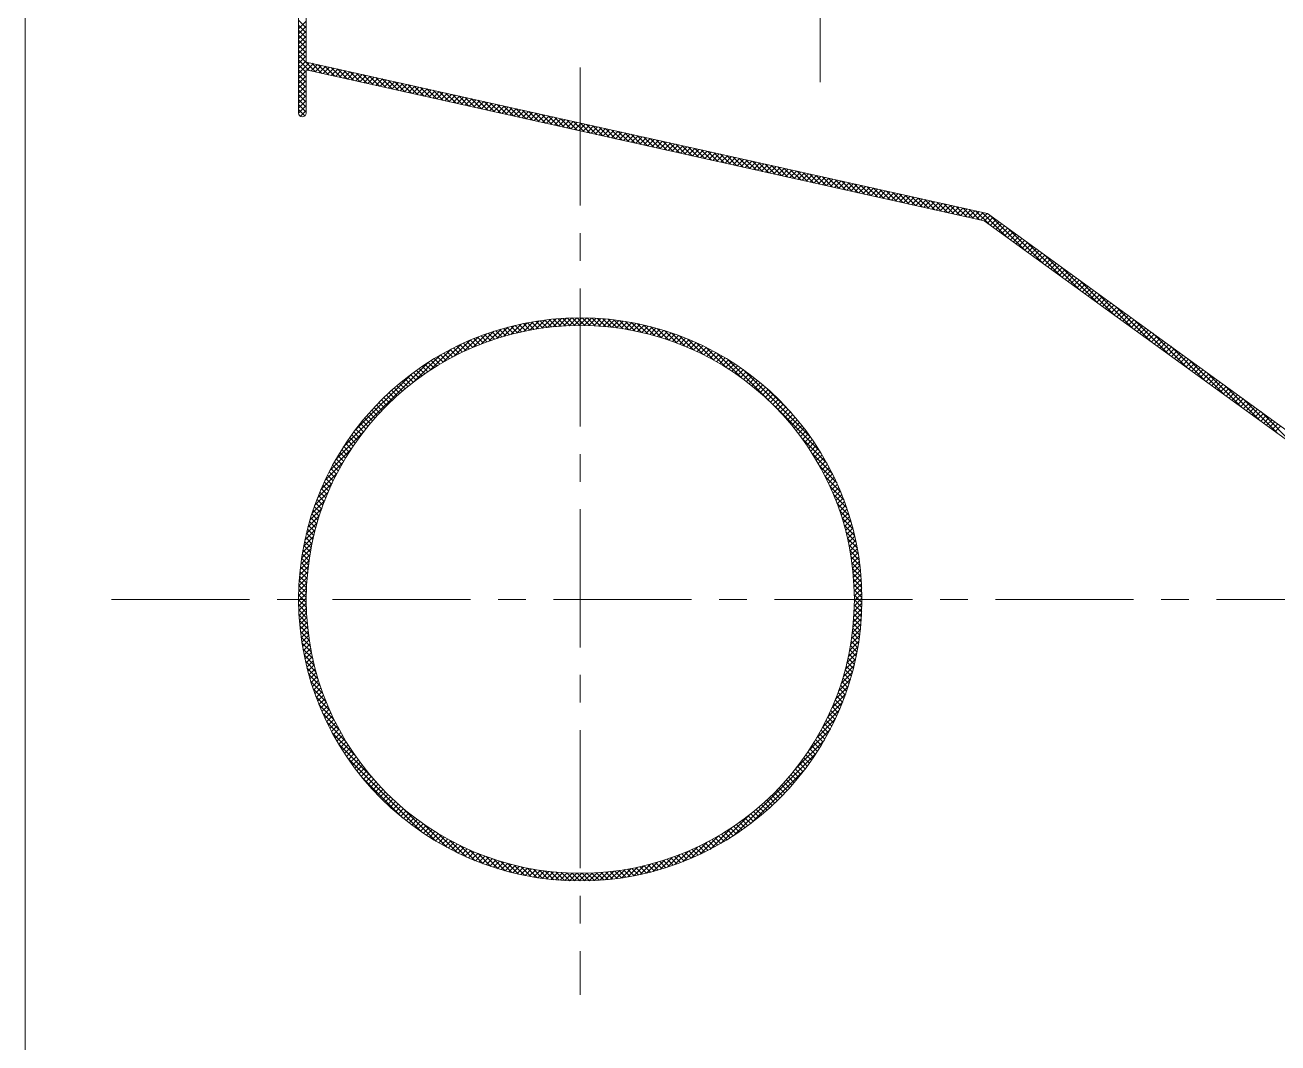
# Model space of a CAD drawing. Header units: millimetres. Extents: x 3384 to 3978, y 1077 to 1497.
# Drawn here: x 3615.42 to 3638.1, y 1134.04 to 1152.47 of the extents above; entities that cross this region are included whole.
import ezdxf

# ---------------------------------------------------------------- set-up
doc = ezdxf.new("R2010")
doc.units = ezdxf.units.MM
doc.linetypes.add('CENTERX2', pattern=[4, 2.5, -0.5, 0.5, -0.5])
for name, color, linetype, lineweight, true_color in [('1', 1, 'Continuous', 18, 0xff0000), ('2', 2, 'Continuous', 18, 0xffff00), ('3', 3, 'CENTERX2', 18, 0x00ff00)]:
    doc.layers.add(name, color=color, linetype=linetype, lineweight=lineweight, true_color=true_color)

msp = doc.modelspace()

# ---------------------------------------------------------------- hatches: boundary and pattern name
at = {"layer": '2'}
h = msp.add_hatch(dxfattribs=at)
h.set_pattern_fill('ANSI37', color=256, scale=0.02, style=0)
h.set_pattern_definition([(45, (3302.078216, 652.85658), (-0.0449012806, 0.0449012806), []), (135, (3302.078216, 652.85658), (-0.0449012806, -0.0449012806), [])])
edge = h.paths.add_edge_path(flags=0)
edge.add_line((3625.47161, 1147.17227), (3625.47161, 1147.03388))
edge.add_arc((3625.47161, 1142.07448), 4.9594, 0, 90, ccw=False)
edge.add_line((3630.43101, 1142.07448), (3630.5694, 1142.07448))
edge.add_arc((3625.47161, 1142.07448), 5.09779, 0, 90)
edge = h.paths.add_edge_path(flags=0)
edge.add_line((3625.47161, 1147.03388), (3625.47161, 1147.17227))
edge.add_arc((3625.47161, 1142.07448), 5.09779, 90, 180)
edge.add_line((3620.37381, 1142.07448), (3620.5122, 1142.07448))
edge.add_arc((3625.47161, 1142.07448), 4.9594, 90, 180, ccw=False)
edge = h.paths.add_edge_path(flags=0)
edge.add_line((3620.5122, 1142.07448), (3620.37381, 1142.07448))
edge.add_arc((3625.47161, 1142.07448), 5.09779, 180, 270)
edge.add_line((3625.47161, 1136.97669), (3625.47161, 1137.11508))
edge.add_arc((3625.47161, 1142.07448), 4.9594, 180, 270, ccw=False)
edge = h.paths.add_edge_path(flags=0)
edge.add_line((3630.5694, 1142.07448), (3630.43101, 1142.07448))
edge.add_arc((3625.47161, 1142.07448), 4.9594, 270, 360, ccw=False)
edge.add_line((3625.47161, 1137.11508), (3625.47161, 1136.97669))
edge.add_arc((3625.47161, 1142.07448), 5.09779, 270, 360)

# ---------------------------------------------------------------- linework, layer by layer
at = {"layer": '1'}
for p, q in [((3615.42294, 1198.41964), (3615.42294, 1133.16887)), ((3620.37381, 1180.67881), (3620.37381, 1150.88145)), ((3620.5122, 1179.78433), (3620.5122, 1151.80418)), ((3632.84067, 1149.05936), (3620.5122, 1151.80418)), ((3620.5122, 1151.6624), (3620.5122, 1150.88145)), ((3632.78265, 1148.9305), (3620.5122, 1151.6624)), ((3638.29725, 1144.93433), (3632.78265, 1148.9305)), ((3638.33053, 1145.08112), (3632.84067, 1149.05936))]:
    msp.add_line(p, q, dxfattribs=at)
for radius in [5.09779, 4.9594]:
    msp.add_circle((3625.47161, 1142.07448), radius, dxfattribs=at)
msp.add_arc((3620.44301, 1150.88145), 0.06919, 180, 0, dxfattribs=at)
at = {"layer": '2'}
for p, q in [((3620.5122, 1152.42252), (3620.37381, 1152.56091)), ((3620.37381, 1152.40629), (3620.5122, 1152.54468)), ((3620.5122, 1152.33272), (3620.37381, 1152.47111)), ((3620.37381, 1152.31649), (3620.5122, 1152.45487)), ((3620.5122, 1152.24291), (3620.37381, 1152.3813)), ((3620.37381, 1152.22668), (3620.5122, 1152.36507)), ((3620.5122, 1152.15311), (3620.37381, 1152.2915)), ((3620.37381, 1152.13688), (3620.5122, 1152.27527)), ((3620.5122, 1152.06331), (3620.37381, 1152.2017)), ((3620.37381, 1152.04708), (3620.5122, 1152.18547)), ((3620.5122, 1151.97351), (3620.37381, 1152.1119)), ((3620.37381, 1151.95727), (3620.5122, 1152.09566)), ((3620.5122, 1151.8837), (3620.37381, 1152.02209)), ((3620.37381, 1151.86747), (3620.5122, 1152.00586)), ((3620.68136, 1151.62474), (3620.37381, 1151.93229)), ((3620.37381, 1151.77767), (3620.5122, 1151.91606)), ((3620.56584, 1151.65046), (3620.37381, 1151.84249)), ((3620.37381, 1151.68787), (3620.5122, 1151.82626)), ((3620.37381, 1151.59806), (3620.5676, 1151.79185)), ((3620.5122, 1151.6143), (3620.37381, 1151.75269)), ((3620.5122, 1151.52449), (3620.37381, 1151.66288)), ((3620.37381, 1151.50826), (3620.5122, 1151.64665)), ((3620.52509, 1151.65953), (3620.64105, 1151.77549)), ((3620.59854, 1151.64318), (3620.7145, 1151.75914)), ((3620.79689, 1151.59902), (3620.6145, 1151.7814)), ((3620.67199, 1151.62683), (3620.78795, 1151.74279)), ((3620.91241, 1151.5733), (3620.73003, 1151.75568)), ((3620.74544, 1151.61048), (3620.8614, 1151.72644)), ((3620.81889, 1151.59412), (3620.93485, 1151.71008)), ((3621.02793, 1151.54758), (3620.84555, 1151.72996)), ((3620.89233, 1151.57777), (3621.0083, 1151.69373)), ((3621.14345, 1151.52186), (3620.96107, 1151.70424)), ((3620.96578, 1151.56142), (3621.08174, 1151.67738)), ((3621.03923, 1151.54506), (3621.15519, 1151.66102)), ((3621.25898, 1151.49614), (3621.07659, 1151.67852)), ((3621.11268, 1151.52871), (3621.22864, 1151.64467)), ((3621.3745, 1151.47042), (3621.19212, 1151.6528)), ((3620.5122, 1151.43469), (3620.37381, 1151.57308)), ((3620.37381, 1151.41846), (3620.5122, 1151.55685)), ((3620.5122, 1151.34489), (3620.37381, 1151.48328)), ((3620.37381, 1151.32866), (3620.5122, 1151.46705)), ((3621.18613, 1151.51236), (3621.30209, 1151.62832)), ((3621.25958, 1151.49601), (3621.37554, 1151.61197)), ((3621.49002, 1151.4447), (3621.30764, 1151.62708)), ((3621.33303, 1151.47965), (3621.44899, 1151.59561)), ((3621.40648, 1151.4633), (3621.52244, 1151.57926)), ((3621.60555, 1151.41898), (3621.42316, 1151.60136)), ((3621.47993, 1151.44695), (3621.59589, 1151.56291)), ((3621.72107, 1151.39326), (3621.53868, 1151.57564)), ((3621.55338, 1151.43059), (3621.66934, 1151.54655)), ((3621.62683, 1151.41424), (3621.74279, 1151.5302)), ((3621.83659, 1151.36754), (3621.65421, 1151.54992)), ((3621.70028, 1151.39789), (3621.81624, 1151.51385)), ((3621.95211, 1151.34182), (3621.76973, 1151.5242)), ((3621.77373, 1151.38153), (3621.88969, 1151.4975)), ((3621.84718, 1151.36518), (3621.96314, 1151.48114)), ((3622.06764, 1151.3161), (3621.88525, 1151.49848)), ((3621.92063, 1151.34883), (3622.03659, 1151.46479)), ((3621.99408, 1151.33248), (3622.11004, 1151.44844)), ((3622.18316, 1151.29038), (3622.00077, 1151.47276)), ((3622.06753, 1151.31612), (3622.18349, 1151.43208)), ((3622.29868, 1151.26466), (3622.1163, 1151.44704)), ((3622.14098, 1151.29977), (3622.25694, 1151.41573)), ((3622.4142, 1151.23894), (3622.23182, 1151.42132)), ((3620.5122, 1151.25509), (3620.37381, 1151.39347)), ((3620.37381, 1151.23885), (3620.5122, 1151.37724)), ((3620.5122, 1151.16528), (3620.37381, 1151.30367)), ((3620.37381, 1151.14905), (3620.5122, 1151.28744)), ((3620.5122, 1151.07548), (3620.37381, 1151.21387)), ((3620.37381, 1151.05925), (3620.5122, 1151.19764)), ((3622.21443, 1151.28342), (3622.33039, 1151.39938)), ((3622.28788, 1151.26706), (3622.40384, 1151.38302)), ((3622.52973, 1151.21322), (3622.34734, 1151.3956)), ((3622.36133, 1151.25071), (3622.47729, 1151.36667)), ((3622.43478, 1151.23436), (3622.55074, 1151.35032)), ((3622.64525, 1151.1875), (3622.46287, 1151.36988)), ((3622.50823, 1151.21801), (3622.62419, 1151.33397)), ((3622.76077, 1151.16178), (3622.57839, 1151.34416)), ((3622.58168, 1151.20165), (3622.69764, 1151.31761)), ((3622.65513, 1151.1853), (3622.77109, 1151.30126)), ((3622.87629, 1151.13606), (3622.69391, 1151.31844)), ((3622.72858, 1151.16895), (3622.84454, 1151.28491)), ((3622.80203, 1151.15259), (3622.91799, 1151.26855)), ((3622.99182, 1151.11034), (3622.80943, 1151.29272)), ((3622.87548, 1151.13624), (3622.99144, 1151.2522)), ((3623.10734, 1151.08462), (3622.92496, 1151.267)), ((3622.94893, 1151.11989), (3623.06489, 1151.23585)), ((3623.02237, 1151.10354), (3623.13834, 1151.2195)), ((3623.22286, 1151.0589), (3623.04048, 1151.24128)), ((3623.09582, 1151.08718), (3623.21178, 1151.20314)), ((3623.33839, 1151.03318), (3623.156, 1151.21556)), ((3623.16927, 1151.07083), (3623.28523, 1151.18679)), ((3623.45391, 1151.00746), (3623.27152, 1151.18984)), ((3620.5122, 1150.98568), (3620.37381, 1151.12407)), ((3620.37381, 1150.96945), (3620.5122, 1151.10784)), ((3620.5122, 1150.89588), (3620.37381, 1151.03426)), ((3620.37384, 1150.87967), (3620.5122, 1151.01803)), ((3623.24272, 1151.05448), (3623.35868, 1151.17044)), ((3623.31617, 1151.03812), (3623.43213, 1151.15408)), ((3623.56943, 1150.98174), (3623.38705, 1151.16412)), ((3623.38962, 1151.02177), (3623.50558, 1151.13773)), ((3623.46307, 1151.00542), (3623.57903, 1151.12138)), ((3623.68495, 1150.95602), (3623.50257, 1151.1384)), ((3623.53652, 1150.98907), (3623.65248, 1151.10503)), ((3623.60997, 1150.97271), (3623.72593, 1151.08867)), ((3623.80048, 1150.9303), (3623.61809, 1151.11268)), ((3623.68342, 1150.95636), (3623.79938, 1151.07232)), ((3623.916, 1150.90458), (3623.73361, 1151.08696)), ((3623.75687, 1150.94001), (3623.87283, 1151.05597)), ((3623.83032, 1150.92365), (3623.94628, 1151.03961)), ((3624.03152, 1150.87886), (3623.84914, 1151.06124)), ((3623.90377, 1150.9073), (3624.01973, 1151.02326)), ((3624.14704, 1150.85314), (3623.96466, 1151.03552)), ((3623.97722, 1150.89095), (3624.09318, 1151.00691)), ((3624.05067, 1150.87459), (3624.16663, 1150.99056)), ((3624.26257, 1150.82742), (3624.08018, 1151.0098)), ((3624.12412, 1150.85824), (3624.24008, 1150.9742)), ((3624.37809, 1150.8017), (3624.1957, 1150.98408)), ((3624.19757, 1150.84189), (3624.31353, 1150.95785)), ((3624.49361, 1150.77598), (3624.31123, 1150.95836)), ((3620.48875, 1150.82953), (3620.37381, 1150.94446)), ((3620.40455, 1150.82393), (3620.38549, 1150.84299)), ((3620.40659, 1150.82261), (3620.5122, 1150.92823)), ((3624.27102, 1150.82554), (3624.38698, 1150.9415)), ((3624.34447, 1150.80918), (3624.46043, 1150.92514)), ((3624.41792, 1150.79283), (3624.53388, 1150.90879)), ((3624.60913, 1150.75026), (3624.42675, 1150.93264)), ((3624.49137, 1150.77648), (3624.60733, 1150.89244)), ((3624.72466, 1150.72454), (3624.54227, 1150.90692)), ((3624.56482, 1150.76012), (3624.68078, 1150.87608)), ((3624.63827, 1150.74377), (3624.75423, 1150.85973)), ((3624.84018, 1150.69882), (3624.6578, 1150.8812)), ((3624.71172, 1150.72742), (3624.82768, 1150.84338)), ((3624.9557, 1150.6731), (3624.77332, 1150.85548)), ((3624.78517, 1150.71107), (3624.90113, 1150.82703)), ((3624.85862, 1150.69471), (3624.97458, 1150.81067)), ((3625.07122, 1150.64738), (3624.88884, 1150.82976)), ((3624.93207, 1150.67836), (3625.04803, 1150.79432)), ((3625.18675, 1150.62166), (3625.00436, 1150.80404)), ((3625.00552, 1150.66201), (3625.12148, 1150.77797)), ((3625.07897, 1150.64565), (3625.19493, 1150.76161)), ((3625.30227, 1150.59594), (3625.11989, 1150.77832)), ((3625.15241, 1150.6293), (3625.26838, 1150.74526)), ((3625.22586, 1150.61295), (3625.34182, 1150.72891)), ((3625.41779, 1150.57022), (3625.23541, 1150.7526)), ((3625.53332, 1150.5445), (3625.35093, 1150.72688)), ((3625.29931, 1150.5966), (3625.41527, 1150.71256)), ((3625.37276, 1150.58024), (3625.48872, 1150.6962)), ((3625.44621, 1150.56389), (3625.56217, 1150.67985)), ((3625.64884, 1150.51878), (3625.46645, 1150.70116)), ((3625.51966, 1150.54754), (3625.63562, 1150.6635)), ((3625.76436, 1150.49306), (3625.58198, 1150.67544)), ((3625.59311, 1150.53118), (3625.70907, 1150.64714)), ((3625.66656, 1150.51483), (3625.78252, 1150.63079)), ((3625.87988, 1150.46734), (3625.6975, 1150.64972)), ((3625.74001, 1150.49848), (3625.85597, 1150.61444)), ((3625.99541, 1150.44162), (3625.81302, 1150.624)), ((3625.81346, 1150.48212), (3625.92942, 1150.59809)), ((3625.88691, 1150.46577), (3626.00287, 1150.58173)), ((3626.11093, 1150.4159), (3625.92854, 1150.59828)), ((3625.96036, 1150.44942), (3626.07632, 1150.56538)), ((3626.03381, 1150.43307), (3626.14977, 1150.54903)), ((3626.22645, 1150.39018), (3626.04407, 1150.57256)), ((3626.10726, 1150.41671), (3626.22322, 1150.53267)), ((3626.34197, 1150.36446), (3626.15959, 1150.54684)), ((3626.18071, 1150.40036), (3626.29667, 1150.51632)), ((3626.25416, 1150.38401), (3626.37012, 1150.49997)), ((3626.4575, 1150.33874), (3626.27511, 1150.52112)), ((3626.32761, 1150.36765), (3626.44357, 1150.48362)), ((3626.57302, 1150.31302), (3626.39063, 1150.4954)), ((3626.40106, 1150.3513), (3626.51702, 1150.46726)), ((3626.47451, 1150.33495), (3626.59047, 1150.45091)), ((3626.68854, 1150.2873), (3626.50616, 1150.46968)), ((3626.54796, 1150.3186), (3626.66392, 1150.43456)), ((3626.62141, 1150.30224), (3626.73737, 1150.4182)), ((3626.80406, 1150.26158), (3626.62168, 1150.44396)), ((3626.69486, 1150.28589), (3626.81082, 1150.40185)), ((3626.91959, 1150.23586), (3626.7372, 1150.41824)), ((3626.76831, 1150.26954), (3626.88427, 1150.3855)), ((3626.84176, 1150.25318), (3626.95772, 1150.36914)), ((3627.03511, 1150.21014), (3626.85273, 1150.39252)), ((3626.91521, 1150.23683), (3627.03117, 1150.35279)), ((3627.15063, 1150.18442), (3626.96825, 1150.3668)), ((3626.98866, 1150.22048), (3627.10462, 1150.33644)), ((3627.06211, 1150.20413), (3627.17807, 1150.32009)), ((3627.26615, 1150.1587), (3627.08377, 1150.34108)), ((3627.13556, 1150.18777), (3627.25152, 1150.30373)), ((3627.38168, 1150.13298), (3627.19929, 1150.31536)), ((3627.20901, 1150.17142), (3627.32497, 1150.28738)), ((3627.28245, 1150.15507), (3627.39842, 1150.27103)), ((3627.4972, 1150.10726), (3627.31482, 1150.28964)), ((3627.3559, 1150.13871), (3627.47186, 1150.25467)), ((3627.42935, 1150.12236), (3627.54531, 1150.23832)), ((3627.61272, 1150.08154), (3627.43034, 1150.26392)), ((3627.5028, 1150.10601), (3627.61876, 1150.22197)), ((3627.72825, 1150.05582), (3627.54586, 1150.2382)), ((3627.57625, 1150.08966), (3627.69221, 1150.20562)), ((3627.6497, 1150.0733), (3627.76566, 1150.18926)), ((3627.84377, 1150.0301), (3627.66138, 1150.21248)), ((3627.72315, 1150.05695), (3627.83911, 1150.17291)), ((3627.95929, 1150.00438), (3627.77691, 1150.18676)), ((3627.7966, 1150.0406), (3627.91256, 1150.15656)), ((3627.87005, 1150.02424), (3627.98601, 1150.1402)), ((3628.07481, 1149.97866), (3627.89243, 1150.16104)), ((3627.9435, 1150.00789), (3628.05946, 1150.12385)), ((3628.19034, 1149.95294), (3628.00795, 1150.13532)), ((3628.01695, 1149.99154), (3628.13291, 1150.1075)), ((3628.0904, 1149.97518), (3628.20636, 1150.09115)), ((3628.30586, 1149.92722), (3628.12347, 1150.1096)), ((3628.16385, 1149.95883), (3628.27981, 1150.07479)), ((3628.2373, 1149.94248), (3628.35326, 1150.05844)), ((3628.42138, 1149.9015), (3628.239, 1150.08388)), ((3628.5369, 1149.87578), (3628.35452, 1150.05816)), ((3628.31075, 1149.92613), (3628.42671, 1150.04209)), ((3628.3842, 1149.90977), (3628.50016, 1150.02573)), ((3628.45765, 1149.89342), (3628.57361, 1150.00938)), ((3628.65243, 1149.85005), (3628.47004, 1150.03244)), ((3628.5311, 1149.87707), (3628.64706, 1149.99303)), ((3628.76795, 1149.82433), (3628.58557, 1150.00672)), ((3628.60455, 1149.86071), (3628.72051, 1149.97667)), ((3628.678, 1149.84436), (3628.79396, 1149.96032)), ((3628.88347, 1149.79861), (3628.70109, 1149.981)), ((3628.75145, 1149.82801), (3628.86741, 1149.94397)), ((3628.99899, 1149.77289), (3628.81661, 1149.95528)), ((3628.8249, 1149.81166), (3628.94086, 1149.92762)), ((3628.89835, 1149.7953), (3629.01431, 1149.91126)), ((3629.11452, 1149.74717), (3628.93213, 1149.92956)), ((3628.9718, 1149.77895), (3629.08776, 1149.89491)), ((3629.04525, 1149.7626), (3629.16121, 1149.87856)), ((3629.23004, 1149.72145), (3629.04766, 1149.90384)), ((3629.1187, 1149.74624), (3629.23466, 1149.8622)), ((3629.34556, 1149.69573), (3629.16318, 1149.87812)), ((3629.19215, 1149.72989), (3629.30811, 1149.84585)), ((3629.2656, 1149.71354), (3629.38156, 1149.8295)), ((3629.46108, 1149.67001), (3629.2787, 1149.8524)), ((3629.57661, 1149.64429), (3629.39422, 1149.82668)), ((3629.33905, 1149.69719), (3629.45501, 1149.81315)), ((3629.41249, 1149.68083), (3629.52846, 1149.79679)), ((3629.48594, 1149.66448), (3629.6019, 1149.78044)), ((3629.69213, 1149.61857), (3629.50975, 1149.80096)), ((3629.55939, 1149.64813), (3629.67535, 1149.76409)), ((3629.80765, 1149.59285), (3629.62527, 1149.77524)), ((3629.63284, 1149.63177), (3629.7488, 1149.74773)), ((3629.70629, 1149.61542), (3629.82225, 1149.73138)), ((3629.92318, 1149.56713), (3629.74079, 1149.74952)), ((3629.77974, 1149.59907), (3629.8957, 1149.71503)), ((3629.85319, 1149.58272), (3629.96915, 1149.69868)), ((3630.0387, 1149.54141), (3629.85631, 1149.7238)), ((3629.92664, 1149.56636), (3630.0426, 1149.68232)), ((3630.15422, 1149.51569), (3629.97184, 1149.69808)), ((3630.00009, 1149.55001), (3630.11605, 1149.66597)), ((3630.07354, 1149.53366), (3630.1895, 1149.64962)), ((3630.26974, 1149.48997), (3630.08736, 1149.67236)), ((3630.14699, 1149.5173), (3630.26295, 1149.63326)), ((3630.38527, 1149.46425), (3630.20288, 1149.64664)), ((3630.22044, 1149.50095), (3630.3364, 1149.61691)), ((3630.29389, 1149.4846), (3630.40985, 1149.60056)), ((3630.50079, 1149.43853), (3630.3184, 1149.62092)), ((3630.61631, 1149.41281), (3630.43393, 1149.5952)), ((3630.36734, 1149.46824), (3630.4833, 1149.58421)), ((3630.44079, 1149.45189), (3630.55675, 1149.56785)), ((3630.51424, 1149.43554), (3630.6302, 1149.5515)), ((3630.73183, 1149.38709), (3630.54945, 1149.56948)), ((3630.58769, 1149.41919), (3630.70365, 1149.53515)), ((3630.66114, 1149.40283), (3630.7771, 1149.51879)), ((3630.84736, 1149.36137), (3630.66497, 1149.54376)), ((3630.73459, 1149.38648), (3630.85055, 1149.50244)), ((3630.96288, 1149.33565), (3630.7805, 1149.51804)), ((3630.80804, 1149.37013), (3630.924, 1149.48609)), ((3630.88149, 1149.35377), (3630.99745, 1149.46973)), ((3631.0784, 1149.30993), (3630.89602, 1149.49232)), ((3630.95494, 1149.33742), (3631.0709, 1149.45338)), ((3631.19392, 1149.28421), (3631.01154, 1149.4666)), ((3631.02839, 1149.32107), (3631.14435, 1149.43703)), ((3631.10184, 1149.30472), (3631.2178, 1149.42068)), ((3631.30945, 1149.25849), (3631.12706, 1149.44088)), ((3631.17529, 1149.28836), (3631.29125, 1149.40432)), ((3631.42497, 1149.23277), (3631.24259, 1149.41516)), ((3631.24874, 1149.27201), (3631.3647, 1149.38797)), ((3631.32219, 1149.25566), (3631.43815, 1149.37162)), ((3631.54049, 1149.20705), (3631.35811, 1149.38944)), ((3631.39564, 1149.2393), (3631.5116, 1149.35526)), ((3631.46909, 1149.22295), (3631.58505, 1149.33891)), ((3631.65602, 1149.18133), (3631.47363, 1149.36372)), ((3631.54253, 1149.2066), (3631.6585, 1149.32256)), ((3631.77154, 1149.15561), (3631.58915, 1149.338)), ((3631.61598, 1149.19025), (3631.73194, 1149.30621)), ((3631.68943, 1149.17389), (3631.80539, 1149.28985)), ((3631.88706, 1149.12989), (3631.70468, 1149.31228)), ((3631.76288, 1149.15754), (3631.87884, 1149.2735)), ((3632.00258, 1149.10417), (3631.8202, 1149.28656)), ((3631.83633, 1149.14119), (3631.95229, 1149.25715)), ((3631.90978, 1149.12483), (3632.02574, 1149.24079)), ((3632.11811, 1149.07845), (3631.93572, 1149.26084)), ((3631.98323, 1149.10848), (3632.09919, 1149.22444)), ((3632.23363, 1149.05273), (3632.05124, 1149.23512)), ((3632.05668, 1149.09213), (3632.17264, 1149.20809)), ((3632.13013, 1149.07578), (3632.24609, 1149.19174)), ((3632.34915, 1149.02701), (3632.16677, 1149.2094)), ((3632.20358, 1149.05942), (3632.31954, 1149.17538)), ((3632.27703, 1149.04307), (3632.39299, 1149.15903)), ((3632.46467, 1149.00129), (3632.28229, 1149.18368)), ((3632.35048, 1149.02672), (3632.46644, 1149.14268)), ((3632.5802, 1148.97557), (3632.39781, 1149.15796)), ((3632.42393, 1149.01036), (3632.53989, 1149.12632)), ((3632.49738, 1148.99401), (3632.61334, 1149.10997)), ((3632.69572, 1148.94985), (3632.51333, 1149.13224)), ((3632.57083, 1148.97766), (3632.68679, 1149.09362)), ((3632.86337, 1148.87201), (3632.62886, 1149.10652)), ((3632.64428, 1148.9613), (3632.76024, 1149.07727)), ((3632.71773, 1148.94495), (3632.83369, 1149.06091)), ((3633.18951, 1148.63567), (3632.74438, 1149.0808)), ((3632.7887, 1148.92612), (3632.88779, 1149.02521)), ((3632.84077, 1148.88838), (3632.93986, 1148.98748)), ((3632.89284, 1148.85065), (3632.99193, 1148.94975)), ((3633.51565, 1148.39933), (3632.89496, 1149.02002)), ((3632.94491, 1148.81292), (3633.044, 1148.91201)), ((3632.99698, 1148.77519), (3633.09607, 1148.87428)), ((3633.04905, 1148.73745), (3633.14814, 1148.83655)), ((3633.10112, 1148.69972), (3633.20021, 1148.79882)), ((3633.15319, 1148.66199), (3633.25228, 1148.76108)), ((3633.20526, 1148.62426), (3633.30435, 1148.72335)), ((3633.84179, 1148.16299), (3633.22111, 1148.78368)), ((3633.25733, 1148.58652), (3633.35642, 1148.68562)), ((3633.3094, 1148.54879), (3633.40849, 1148.64789)), ((3633.36147, 1148.51106), (3633.46056, 1148.61015)), ((3633.41354, 1148.47333), (3633.51263, 1148.57242)), ((3633.46561, 1148.43559), (3633.5647, 1148.53469)), ((3633.51768, 1148.39786), (3633.61677, 1148.49696)), ((3634.16794, 1147.92665), (3633.54725, 1148.54734)), ((3633.56975, 1148.36013), (3633.66884, 1148.45922)), ((3633.62182, 1148.32239), (3633.72091, 1148.42149)), ((3633.67389, 1148.28466), (3633.77298, 1148.38376)), ((3633.72596, 1148.24693), (3633.82505, 1148.34603)), ((3633.77803, 1148.2092), (3633.87712, 1148.30829)), ((3633.8301, 1148.17146), (3633.92919, 1148.27056)), ((3634.49408, 1147.69031), (3633.87339, 1148.311)), ((3633.88217, 1148.13373), (3633.98126, 1148.23283)), ((3633.93424, 1148.096), (3634.03333, 1148.19509)), ((3633.98631, 1148.05827), (3634.0854, 1148.15736)), ((3634.03838, 1148.02053), (3634.13747, 1148.11963)), ((3634.09045, 1147.9828), (3634.18954, 1148.0819)), ((3634.14252, 1147.94507), (3634.24161, 1148.04416)), ((3634.19459, 1147.90734), (3634.29368, 1148.00643)), ((3634.82022, 1147.45397), (3634.19953, 1148.07466)), ((3634.24666, 1147.8696), (3634.34575, 1147.9687)), ((3634.29873, 1147.83187), (3634.39782, 1147.93097)), ((3634.3508, 1147.79414), (3634.44989, 1147.89323)), ((3634.40287, 1147.75641), (3634.50196, 1147.8555)), ((3634.45494, 1147.71867), (3634.55403, 1147.81777)), ((3634.50701, 1147.68094), (3634.6061, 1147.78004)), ((3635.14636, 1147.21763), (3634.52567, 1147.83832)), ((3634.55908, 1147.64321), (3634.65817, 1147.7423)), ((3634.61115, 1147.60548), (3634.71024, 1147.70457)), ((3634.66322, 1147.56774), (3634.76231, 1147.66684)), ((3634.71528, 1147.53001), (3634.81438, 1147.62911)), ((3634.76735, 1147.49228), (3634.86645, 1147.59137)), ((3634.81942, 1147.45454), (3634.91852, 1147.55364)), ((3635.47251, 1146.98129), (3634.85182, 1147.60198)), ((3634.87149, 1147.41681), (3634.97059, 1147.51591)), ((3634.92356, 1147.37908), (3635.02266, 1147.47818)), ((3634.97563, 1147.34135), (3635.07473, 1147.44044)), ((3635.0277, 1147.30361), (3635.1268, 1147.40271)), ((3635.07977, 1147.26588), (3635.17887, 1147.36498)), ((3635.13184, 1147.22815), (3635.23094, 1147.32724)), ((3635.79865, 1146.74495), (3635.17796, 1147.36564)), ((3635.18391, 1147.19042), (3635.28301, 1147.28951)), ((3635.23598, 1147.15268), (3635.33508, 1147.25178)), ((3635.28805, 1147.11495), (3635.38715, 1147.21405)), ((3635.34012, 1147.07722), (3635.43922, 1147.17631)), ((3635.39219, 1147.03949), (3635.49129, 1147.13858)), ((3635.44426, 1147.00175), (3635.54336, 1147.10085)), ((3636.12479, 1146.50861), (3635.5041, 1147.1293)), ((3635.49633, 1146.96402), (3635.59543, 1147.06312)), ((3635.5484, 1146.92629), (3635.6475, 1147.02538)), ((3635.60047, 1146.88856), (3635.69957, 1146.98765)), ((3635.65254, 1146.85082), (3635.75164, 1146.94992)), ((3635.70461, 1146.81309), (3635.80371, 1146.91219)), ((3635.75668, 1146.77536), (3635.85578, 1146.87445)), ((3636.45093, 1146.27227), (3635.83024, 1146.89296)), ((3635.80875, 1146.73763), (3635.90785, 1146.83672)), ((3635.86082, 1146.69989), (3635.95992, 1146.79899)), ((3635.91289, 1146.66216), (3636.01199, 1146.76126)), ((3635.96496, 1146.62443), (3636.06406, 1146.72352)), ((3636.01703, 1146.58669), (3636.11613, 1146.68579)), ((3636.0691, 1146.54896), (3636.1682, 1146.64806)), ((3636.77708, 1146.03593), (3636.15639, 1146.65662)), ((3636.12117, 1146.51123), (3636.22027, 1146.61033)), ((3636.17324, 1146.4735), (3636.27234, 1146.57259)), ((3636.22531, 1146.43576), (3636.32441, 1146.53486)), ((3636.27738, 1146.39803), (3636.37648, 1146.49713)), ((3636.32945, 1146.3603), (3636.42855, 1146.45939)), ((3636.38152, 1146.32257), (3636.48062, 1146.42166)), ((3637.10322, 1145.79959), (3636.48253, 1146.42028)), ((3636.43359, 1146.28483), (3636.53269, 1146.38393)), ((3636.48566, 1146.2471), (3636.58476, 1146.3462)), ((3636.53773, 1146.20937), (3636.63683, 1146.30846)), ((3636.5898, 1146.17164), (3636.6889, 1146.27073)), ((3636.64187, 1146.1339), (3636.74097, 1146.233)), ((3636.69394, 1146.09617), (3636.79304, 1146.19527)), ((3636.74601, 1146.05844), (3636.84511, 1146.15753)), ((3636.79808, 1146.02071), (3636.89718, 1146.1198)), ((3637.42936, 1145.56325), (3636.80867, 1146.18394)), ((3636.85015, 1145.98297), (3636.94925, 1146.08207)), ((3636.90222, 1145.94524), (3637.00132, 1146.04434)), ((3636.95429, 1145.90751), (3637.05339, 1146.0066)), ((3637.00636, 1145.86978), (3637.10546, 1145.96887)), ((3637.05843, 1145.83204), (3637.15753, 1145.93114)), ((3637.1105, 1145.79431), (3637.2096, 1145.89341)), ((3637.7555, 1145.32691), (3637.13481, 1145.9476)), ((3637.16257, 1145.75658), (3637.26167, 1145.85567)), ((3637.21464, 1145.71884), (3637.31374, 1145.81794)), ((3637.26671, 1145.68111), (3637.36581, 1145.78021)), ((3637.31878, 1145.64338), (3637.41788, 1145.74248)), ((3637.37085, 1145.60565), (3637.46995, 1145.70474)), ((3637.42292, 1145.56791), (3637.52202, 1145.66701)), ((3638.08165, 1145.09057), (3637.46096, 1145.71126)), ((3637.47499, 1145.53018), (3637.57409, 1145.62928)), ((3637.52706, 1145.49245), (3637.62616, 1145.59154)), ((3637.57913, 1145.45472), (3637.67823, 1145.55381)), ((3637.6312, 1145.41698), (3637.7303, 1145.51608)), ((3637.68327, 1145.37925), (3637.78237, 1145.47835)), ((3637.73534, 1145.34152), (3637.83444, 1145.44061)), ((3638.399, 1144.86302), (3637.7871, 1145.47492)), ((3637.78741, 1145.30379), (3637.88651, 1145.40288)), ((3637.83948, 1145.26605), (3637.93858, 1145.36515)), ((3637.89155, 1145.22832), (3637.99065, 1145.32742)), ((3637.94362, 1145.19059), (3638.04272, 1145.28968)), ((3637.99569, 1145.15286), (3638.09479, 1145.25195)), ((3638.04776, 1145.11512), (3638.14686, 1145.21422))]:
    msp.add_line(p, q, dxfattribs=at)
at = {"layer": '3'}
for p, q in [((3629.81161, 1151.4422), (3629.81161, 1181.29257)), ((3625.47161, 1151.70583), (3625.47161, 1134.91654)), ((3616.98524, 1142.07448), (3660.85269, 1142.07448))]:
    msp.add_line(p, q, dxfattribs=at)

doc.saveas('drawing.dxf')
